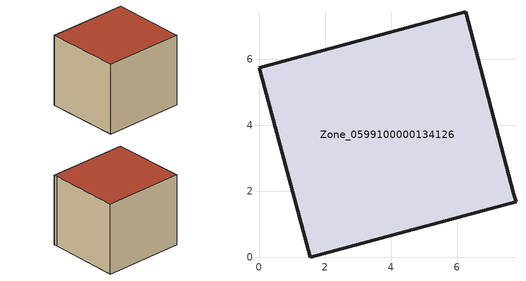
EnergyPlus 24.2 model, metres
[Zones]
Zone_0599100000134126
 floor ground (C_G): 6.26,7.44 7.72,1.9 7.78,1.69 1.56,0 0,5.73 z0
 wall outside (C_F): 7.72,1.9 6.26,7.44 0,5.73 1.56,0 7.78,1.69 7.72,1.9 z0:5.71
 roof outside (C_R): 0,5.73 1.56,0 7.78,1.69 7.72,1.9 6.26,7.44 z5.71
[BUILDING]
Pand.0599100000134126: North Axis=0; Terrain=City; Loads Convergence Tolerance Value=0.04; Temperature Convergence Tolerance Value=0.4; Solar Distribution=FullExterior; Maximum Number of Warmup Days=25; Minimum Number of Warmup Days=1
[Site:Location]
Rotterdam.The.Hague.AP_ZH_NLD Design_Conditions: Latitude=51.96; Longitude=4.45; Time Zone=1; Elevation=-4.5
[SITE:GROUNDTEMPERATURE:BUILDINGSURFACE]
18, 18, 18, 18, 18, 18, 18, 18, 18, 18, 18, 18
[MATERIAL] Thermal Absorptance=0.9; Solar Absorptance=0.7; Visible Absorptance=0.7
Name | Roughness | Thickness | Conductivity | Density | Specific Heat
G.TI.1946-1964 | MediumSmooth | 0.15 | 1 | 540 | 1210
F.TI.1946-1964 | Rough | 0.3 | 0.857143 | 1920 | 840
R.TI.1946-1964 | MediumRough | 0.2 | 0.277778 | 1500 | 1000
[CONSTRUCTION]
C_G: G.TI.1946-1964
C_F: F.TI.1946-1964
C_R: R.TI.1946-1964
[ZONE]
Zone_0599100000134126: Type=1; Multiplier=1; Ceiling Height=Autocalculate; Volume=Autocalculate; Floor Area=autocalculate; Part of Total Floor Area=Yes
[ZONEINFILTRATION:DESIGNFLOWRATE]
Infil_Zone_0599100000134126: Zone or ZoneList or Space or SpaceList=Zone_0599100000134126; Schedule=AlwaysOn; Design Flow Rate Calculation Method=Flow/Area; Flow Rate per Floor Area=0.003; Constant Term Coefficient=1; Temperature Term Coefficient=0; Velocity Term Coefficient=0; Velocity Squared Term Coefficient=0
[HVACTEMPLATE:ZONE:IDEALLOADSAIRSYSTEM]
Zone_0599100000134126: Maximum Heating Supply Air Temperature=50; Minimum Cooling Supply Air Temperature=13; Maximum Heating Supply Air Humidity Ratio=0.0156; Minimum Cooling Supply Air Humidity Ratio=0.0077; Heating Limit=NoLimit; Cooling Limit=NoLimit; Dehumidification Control Type=ConstantSensibleHeatRatio; Cooling Sensible Heat Ratio=0.7; Dehumidification Setpoint=60; Humidification Control Type=None; Humidification Setpoint=30; Outdoor Air Method=None; Outdoor Air Flow Rate per Person=0.00944; Outdoor Air Flow Rate per Zone Floor Area=0; Outdoor Air Flow Rate per Zone=0; Demand Controlled Ventilation Type=None; Outdoor Air Economizer Type=NoEconomizer; Heat Recovery Type=None; Sensible Heat Recovery Effectiveness=0.7; Latent Heat Recovery Effectiveness=0.65
[ZONECONTROL:THERMOSTAT]
ThermostatControl_Zone_0599100000134126: Zone or ZoneList=Zone_0599100000134126; Control Type Schedule=DualSetpointControlType; Control 1=Thermostat_Zone_0599100000134126; Temperature Difference Between Cutout And Setpoint=0
[THERMOSTATSETPOINT:DUALSETPOINT]
Thermostat_Zone_0599100000134126: Heating Setpoint Temperature Schedule=HeatingSetpoint_Zone_0599100000134126; Cooling Setpoint Temperature Schedule=CoolingSetpoint_Zone_0599100000134126
[SCHEDULE:COMPACT]
HeatingSetpoint_Zone_0599100000134126: Through: 12/31, For: AllDays, Until: 24:00, 21
CoolingSetpoint_Zone_0599100000134126: Through: 12/31, For: AllDays, Until: 24:00, 24
DualSetpointControlType: Through: 12/31, For: AllDays, Until: 24:00, 4
AlwaysOn: Through: 12/31, For: AllDays, Until: 24:00, 1
